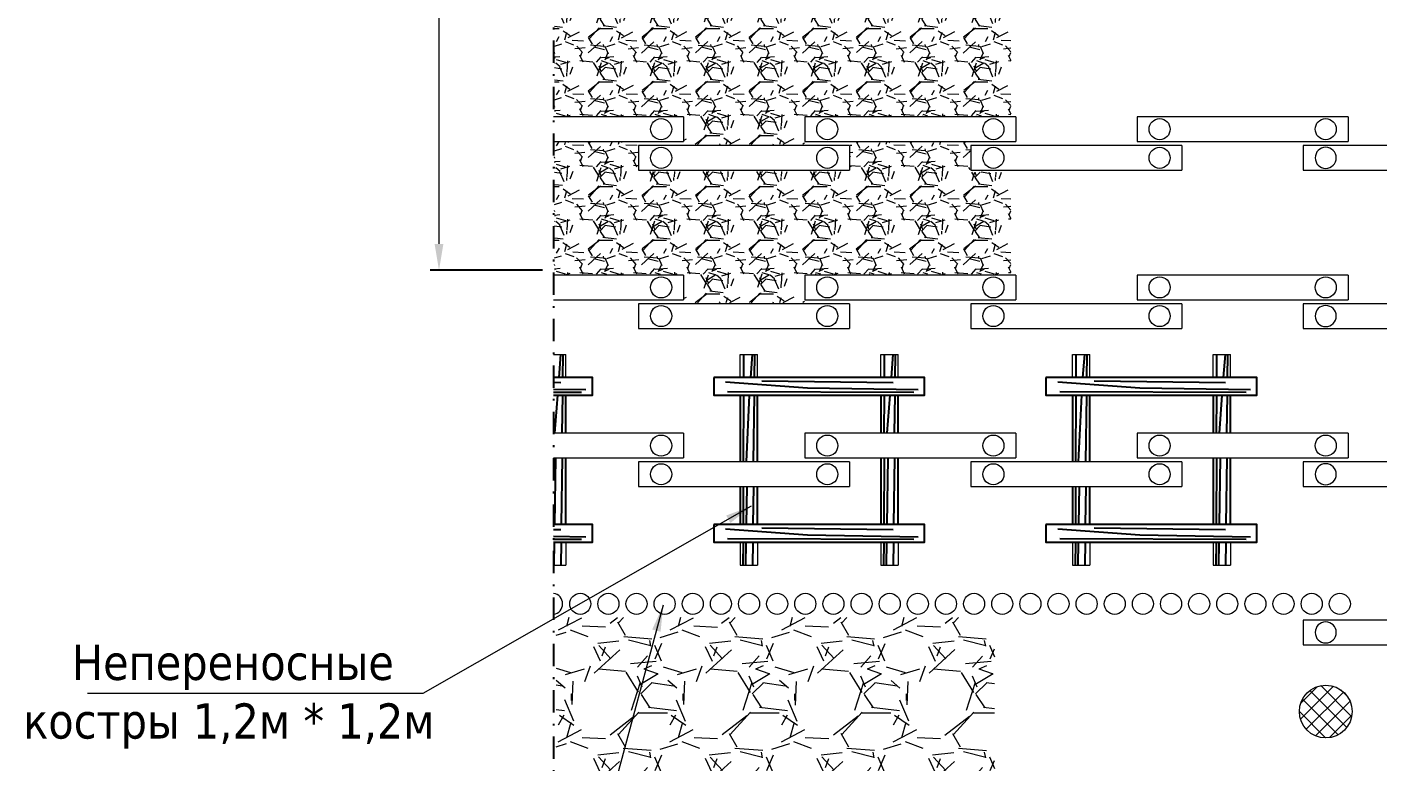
# Model space of a CAD drawing. Header units: millimetres. Extents: x 1757 to 4342, y -1901 to 53.
# Drawn here: x 3824.1 to 3900.9, y -440.9 to -399.1 of the extents above; entities that cross this region are included whole.
import ezdxf

# ---------------------------------------------------------------- set-up
doc = ezdxf.new("R2010")
doc.units = ezdxf.units.MM
doc.header["$LTSCALE"] = 0.1
doc.linetypes.add('DASHDOT', pattern=[25.4, 12.7, -6.35, 0, -6.35])
doc.styles.add('стиль', font='TAHOMA.TTF')
doc.dimstyles.new('Копия DIN', dxfattribs={"dimtxt": 2, "dimasz": 2.5, "dimexe": 0.5, "dimexo": 0.625, "dimtad": 0, "dimdec": 0, "dimlfac": 100, "dimzin": 4, "dimdsep": 46, "dimtxsty": 'стиль', "dimcen": 2.5, "dimclre": 256, "dimclrt": 256, "dimadec": 0, "dimazin": 2, "dimtfac": 1, "dimtdec": 0, "dimtmove": 0, "dimatfit": 3, "dimfxl": 1.25, "dimtvp": 1, "dimtolj": 1, "dimtzin": 0, "dimlwd": 0, "dimarcsym": 0})

# ---------------------------------------------------------------- blocks, each defined once
blk = doc.blocks.new('*D533')
at = {"linetype": 'ByBlock', "lineweight": -2}
for p, q in [((3853.399539599227, -332.9504676574436), (3847.010006237102, -332.9504676574436)), ((3853.399539599226, -412.9504676574436), (3847.010006237102, -412.9504676574436))]:
    blk.add_line(p, q, dxfattribs=at)
at = {"color": 0, "linetype": 'ByBlock', "lineweight": 0}
blk.add_line((3847.510006237102, -334.4504676574436), (3847.510006237102, -411.4504676574436), dxfattribs=at)
at = {"color": 0, "lineweight": 15}
for points in [[(3847.260006237102, -334.4504676574436), (3847.760006237102, -334.4504676574436), (3847.510006237102, -332.9504676574436)], [(3847.260006237102, -411.4504676574436), (3847.760006237102, -411.4504676574436), (3847.510006237102, -412.9504676574436)]]:
    blk.add_solid(points, dxfattribs=at)
at = {"layer": 'Defpoints', "color": 0, "lineweight": 15}
for p in [(3854.024539599227, -332.9504676574436), (3847.510006237102, -412.9504676574436), (3854.024539599226, -412.9504676574436)]:
    blk.add_point(p, dxfattribs=at)
at = {"lineweight": 0, "insert": (3846.260845726692, -372.950467657443), "char_height": 1.2, "attachment_point": 5, "rotation": 90, "style": 'стиль'}
blk.add_mtext('\\A1;15000', dxfattribs=at)
blk = doc.blocks.new('рядст22')
at = {"lineweight": 15}
h = blk.add_hatch(color=9, dxfattribs=at)
edge = h.paths.add_edge_path()
edge.add_arc((3498.654323194866, -915.3758290126847), 0.6, 0, 360)
h = blk.add_hatch(color=9, dxfattribs=at)
edge = h.paths.add_edge_path()
edge.add_arc((3508.104323194866, -915.3758290126847), 0.6, 0, 360)
h = blk.add_hatch(color=9, dxfattribs=at)
edge = h.paths.add_edge_path()
edge.add_arc((3508.104323194866, -915.3758290126847), 0.6, 0, 360)
h = blk.add_hatch(color=9, dxfattribs=at)
edge = h.paths.add_edge_path()
edge.add_arc((3517.554323194865, -915.3758290126847), 0.6, 0, 360)
h = blk.add_hatch(color=9, dxfattribs=at)
edge = h.paths.add_edge_path()
edge.add_arc((3527.004323194865, -915.3758290126847), 0.6, 0, 360)
h = blk.add_hatch(color=9, dxfattribs=at)
edge = h.paths.add_edge_path()
edge.add_arc((3527.004323194865, -915.3758290126847), 0.6, 0, 360)
h = blk.add_hatch(color=9, dxfattribs=at)
edge = h.paths.add_edge_path()
edge.add_arc((3536.454323194865, -915.3758290126847), 0.6, 0, 360)
h = blk.add_hatch(color=9, dxfattribs=at)
edge = h.paths.add_edge_path()
edge.add_arc((3498.654323194866, -917.0058290126846), 0.6, 0, 360)
h = blk.add_hatch(color=9, dxfattribs=at)
edge = h.paths.add_edge_path()
edge.add_arc((3508.104323194866, -917.0058290126846), 0.6, 0, 360)
h = blk.add_hatch(color=9, dxfattribs=at)
edge = h.paths.add_edge_path()
edge.add_arc((3517.554323194865, -917.0058290126846), 0.6, 0, 360)
h = blk.add_hatch(color=9, dxfattribs=at)
edge = h.paths.add_edge_path()
edge.add_arc((3527.004323194865, -917.0058290126846), 0.6, 0, 360)
at = {"color": 7, "lineweight": 15}
for p, q in [((3487.922065069391, -914.6758290126846), (3499.922065069391, -914.6758290126845)), ((3487.922065069391, -916.0758290126847), (3487.922065069391, -914.6758290126846)), ((3499.922065069391, -916.0758290126847), (3499.922065069391, -914.6758290126846)), ((3506.822065069391, -914.6758290126846), (3518.82206506939, -914.6758290126845)), ((3506.822065069391, -916.0758290126847), (3506.822065069391, -914.6758290126846)), ((3518.822065069391, -916.0758290126847), (3518.822065069391, -914.6758290126846)), ((3525.72206506939, -914.6758290126846), (3537.72206506939, -914.6758290126845)), ((3525.72206506939, -916.0758290126847), (3525.72206506939, -914.6758290126846)), ((3537.72206506939, -916.0758290126847), (3537.72206506939, -914.6758290126846)), ((3499.922065069391, -916.0758290126845), (3487.922065069391, -916.0758290126847)), ((3497.372065069391, -916.3058290126845), (3509.37206506939, -916.3058290126844)), ((3497.372065069391, -917.7058290126846), (3497.372065069391, -916.3058290126845)), ((3518.82206506939, -916.0758290126845), (3506.822065069391, -916.0758290126847)), ((3509.372065069391, -917.7058290126846), (3509.372065069391, -916.3058290126845)), ((3516.27206506939, -916.3058290126845), (3528.27206506939, -916.3058290126844)), ((3516.27206506939, -917.7058290126846), (3516.27206506939, -916.3058290126845)), ((3537.72206506939, -916.0758290126845), (3525.72206506939, -916.0758290126847)), ((3528.27206506939, -917.7058290126846), (3528.27206506939, -916.3058290126845)), ((3509.37206506939, -917.7058290126844), (3497.372065069391, -917.7058290126846)), ((3528.27206506939, -917.7058290126844), (3516.27206506939, -917.7058290126846))]:
    blk.add_line(p, q, dxfattribs=at)
for centre in [(3489.204323194866, -915.3758290126847), (3498.654323194866, -915.3758290126847), (3508.104323194866, -915.3758290126847), (3508.104323194866, -915.3758290126847), (3517.554323194865, -915.3758290126847), (3527.004323194865, -915.3758290126847), (3527.004323194865, -915.3758290126847), (3536.454323194865, -915.3758290126847), (3498.654323194866, -917.0058290126846), (3508.104323194866, -917.0058290126846), (3517.554323194865, -917.0058290126846), (3527.004323194865, -917.0058290126846)]:
    blk.add_circle(centre, 0.6, dxfattribs=at)

msp = doc.modelspace()

# ---------------------------------------------------------------- hatches: boundary and pattern name
at = {"lineweight": 0}
h = msp.add_hatch(dxfattribs=at)
h.set_pattern_fill('GRAVEL', scale=0.12, style=0)
h.set_pattern_definition([(228.0128, (-416.3495001130904, 370.5671252923996), (-24.38402071907521, -27.43203370741509), [0.4100652, -40.5966]), (184.9697, (-416.6238201130904, 370.2623252923996), (36.57605916741495, 3.04797849046495), [0.7036859999999999, -69.6648]), (132.5104, (-417.3248601130904, 370.2013652923996), (30.47997782199803, -33.52803275095249), [0.4961783999999999, -49.12164]), (267.2737, (-418.5135801130904, 369.4393652923995), (3.047986764993807, 60.95998038403971), [0.640806, -63.43968]), (292.8337, (-418.5440601130904, 368.7992852923996), (-15.24004326660229, 36.57602079606134), [0.6283608, -62.20776]), (357.2737, (-418.3002201130904, 368.2201652923995), (-60.95998038403971, 3.04798676499381), [0.640806, -63.43968]), (37.6942, (-417.6601401130904, 368.1896852923996), (-39.62402503348792, -30.47997282838187), [0.8474327999999999, -83.89572000000001]), (72.2553, (-416.9895801130904, 368.7078452923996), (21.33604267856063, 67.05601944724367), [0.800064, -79.20636]), (121.4296, (-416.7457401130904, 369.4698452923997), (-24.38400628231738, 39.62395339196723), [0.6429756, -63.6546]), (175.2364, (-417.0810201130904, 370.0184852923996), (33.52797366366534, -3.047971395265387), [0.7340555999999995, -35.96867999999996]), (222.3974, (-417.8125401130904, 370.0794452923997), (-36.57600110068765, -33.52795638076436), [0.9492936, -93.98016]), (138.8141, (-415.4960601130904, 369.4088852923996), (-21.33598640906968, 18.28797186854881), [0.324006, -32.07671999999999]), (171.4692, (-415.7399001130904, 369.6222452923996), (39.62393951470968, -6.096015360054838), [0.6164183999999994, -61.02551999999996]), (225, (-416.3495001130904, 369.7136852923996), (-6.394884621840901e-16, -3.047997922440237), [0.4310508, -3.879468]), (203.1986, (-416.5628601130904, 370.0794452923997), (15.240051390709, 6.096026729167518), [0.2321292, -22.98071999999999]), (291.8014, (-416.7762201130904, 369.9880052923996), (-3.048002138273411, 9.144005890478237), [0.3282791999999999, -16.08576]), (30.9638, (-416.6543001130904, 369.6832052923996), (9.143990345769872, 6.096004750392662), [0.5331839999999994, -17.23955999999998]), (161.5651, (-416.1971001130904, 369.9575252923996), (6.096002781817178, -3.047995466958092), [0.3855444, -9.253079999999999]), (16.38950000000001, (-418.5440601130904, 369.9880052923996), (30.48001681676322, 9.143980979961364), [0.5401056000000001, -53.47056]), (70.3462, (-418.0259001130904, 370.1404052923997), (-12.19196602641181, -33.527952586254), [0.4531188, -44.85863999999999]), (293.1986, (-416.1971001130904, 370.5671252923996), (-6.096026729167517, 15.240051390709), [0.4642559999999999, -22.74864]), (343.6105, (-416.0142201130904, 370.1404052923997), (-30.48001681676322, 9.143980979961373), [0.5401055999999995, -53.47055999999996]), (339.444, (-418.5440601130904, 368.0982452923996), (-15.24001891710709, 6.095992603260165), [0.520842, -25.52124]), (294.7751, (-418.0563801130904, 367.9153652923997), (-15.23996448435221, 33.52798443138801), [0.4364063999999996, -43.20431999999996]), (66.80140000000002, (-416.1666201130904, 367.5191252923996), (6.096026729167521, 15.240051390709), [0.4642559999999999, -22.74864]), (17.35400000000001, (-415.9837401130904, 367.9458452923996), (-39.62400213823195, -12.19198161072676), [0.5109395999999999, -50.58287999999999]), (69.444, (-417.6601401130904, 367.5191252923996), (-6.095992603260173, -15.24001891710709), [0.2604216, -25.78176]), (101.3098999999999, (-416.3495001130904, 367.5191252923996), (-3.047984955464818, 12.19196095308314), [0.1554179999999999, -15.3864]), (165.9638, (-416.3799801130904, 367.6715252923996), (9.144006425636608, -3.04799472494837), [0.6283608, -11.93886]), (186.0090000000001, (-416.9895801130904, 367.8239252923996), (30.47995505331354, 3.04799288225743), [0.5823204, -57.64968]), (303.6901, (-416.6543001130904, 369.4088852923996), (-3.048001045568679, 6.095994119078207), [0.4395888, -10.550136]), (353.1572, (-416.4104601130904, 369.0431252923996), (51.8160214279721, -6.096027301985807), [0.7674683999999999, -75.97919999999999]), (60.94540000000001, (-415.6484601130904, 368.9516852923996), (-12.19197163899491, -21.33594913300095), [0.3138096, -31.06728]), (90, (-415.4960601130904, 369.2260052923996), (-3.048, 3.048), [0.18288, -2.86512]), (120.2564, (-417.0505401130904, 367.9153652923997), (12.19197416020333, -21.33598923897307), [0.4234403999999999, -41.92068]), (48.01279999999999, (-417.2639001130904, 368.2811252923996), (24.38402071907521, 27.43203370741509), [0.8201316, -40.18656]), (0, (-416.7152601130904, 368.8907252923996), (3.048, 3.048), [0.79248, -2.25552]), (325.3048, (-415.9227801130904, 368.8907252923996), (-30.47994718914443, 21.33600202858172), [0.481932, -47.71116]), (254.0546, (-415.5265401130904, 368.6164052923996), (-3.048007775641769, -12.19202904384435), [0.4437948, -21.74604]), (207.646, (-415.6484601130904, 368.1896852923996), (-57.91197965882726, -30.48001916966807), [0.7225739999999999, -71.535]), (175.4261, (-416.2885401130904, 367.8544052923996), (-39.62400912569701, 3.047985253463354), [0.7644347999999994, -75.67895999999993]), (175.4261, (-416.2885401130904, 367.8544052923996), (-39.62400912569701, 3.047985253463354), [0.7644347999999994, -75.67895999999993])])
h.paths.add_polyline_path([(3854.075917778086, -396.66952367661), (3854.075917778086, -404.1882331931938), (3861.433804790868, -404.1882331931938), (3861.433804790868, -405.8029178553861), (3868.291753907684, -405.8029178553861), (3868.291753907684, -404.179539628969), (3880.027056893825, -404.179539628969), (3880.027056893825, -398.3723138557507), (3877.725863363325, -398.3723138557507), (3877.725863363325, -396.6827357476741), (3870.894003168345, -396.6827357476741), (3870.894003168345, -398.3214726042243), (3858.821050442508, -398.3214726042243), (3858.821050442508, -396.66952367661)])
h = msp.add_hatch(dxfattribs=at)
h.set_pattern_fill('GRAVEL', scale=0.12, style=0)
h.set_pattern_definition([(228.0128, (-416.3495001130904, 361.5671252923996), (-24.38402071907521, -27.43203370741509), [0.4100652, -40.5966]), (184.9697, (-416.6238201130904, 361.2623252923996), (36.57605916741495, 3.04797849046495), [0.7036859999999999, -69.6648]), (132.5104, (-417.3248601130904, 361.2013652923996), (30.47997782199803, -33.52803275095249), [0.4961783999999999, -49.12164]), (267.2737, (-418.5135801130904, 360.4393652923995), (3.047986764993807, 60.95998038403971), [0.640806, -63.43968]), (292.8337, (-418.5440601130904, 359.7992852923996), (-15.24004326660229, 36.57602079606134), [0.6283608, -62.20776]), (357.2737, (-418.3002201130904, 359.2201652923995), (-60.95998038403971, 3.04798676499381), [0.640806, -63.43968]), (37.6942, (-417.6601401130904, 359.1896852923996), (-39.62402503348792, -30.47997282838187), [0.8474327999999999, -83.89572000000001]), (72.2553, (-416.9895801130904, 359.7078452923996), (21.33604267856063, 67.05601944724367), [0.800064, -79.20636]), (121.4296, (-416.7457401130904, 360.4698452923997), (-24.38400628231738, 39.62395339196723), [0.6429756, -63.6546]), (175.2364, (-417.0810201130904, 361.0184852923996), (33.52797366366534, -3.047971395265387), [0.7340555999999995, -35.96867999999996]), (222.3974, (-417.8125401130904, 361.0794452923997), (-36.57600110068765, -33.52795638076436), [0.9492936, -93.98016]), (138.8141, (-415.4960601130904, 360.4088852923996), (-21.33598640906968, 18.28797186854881), [0.324006, -32.07671999999999]), (171.4692, (-415.7399001130904, 360.6222452923996), (39.62393951470968, -6.096015360054838), [0.6164183999999994, -61.02551999999996]), (225, (-416.3495001130904, 360.7136852923996), (-6.394884621840901e-16, -3.047997922440237), [0.4310508, -3.879468]), (203.1986, (-416.5628601130904, 361.0794452923997), (15.240051390709, 6.096026729167518), [0.2321292, -22.98071999999999]), (291.8014, (-416.7762201130904, 360.9880052923996), (-3.048002138273411, 9.144005890478237), [0.3282791999999999, -16.08576]), (30.9638, (-416.6543001130904, 360.6832052923996), (9.143990345769872, 6.096004750392662), [0.5331839999999994, -17.23955999999998]), (161.5651, (-416.1971001130904, 360.9575252923996), (6.096002781817178, -3.047995466958092), [0.3855444, -9.253079999999999]), (16.38950000000001, (-418.5440601130904, 360.9880052923996), (30.48001681676322, 9.143980979961364), [0.5401056000000001, -53.47056]), (70.3462, (-418.0259001130904, 361.1404052923997), (-12.19196602641181, -33.527952586254), [0.4531188, -44.85863999999999]), (293.1986, (-416.1971001130904, 361.5671252923996), (-6.096026729167517, 15.240051390709), [0.4642559999999999, -22.74864]), (343.6105, (-416.0142201130904, 361.1404052923997), (-30.48001681676322, 9.143980979961373), [0.5401055999999995, -53.47055999999996]), (339.444, (-418.5440601130904, 359.0982452923996), (-15.24001891710709, 6.095992603260165), [0.520842, -25.52124]), (294.7751, (-418.0563801130904, 358.9153652923997), (-15.23996448435221, 33.52798443138801), [0.4364063999999996, -43.20431999999996]), (66.80140000000002, (-416.1666201130904, 358.5191252923996), (6.096026729167521, 15.240051390709), [0.4642559999999999, -22.74864]), (17.35400000000001, (-415.9837401130904, 358.9458452923996), (-39.62400213823195, -12.19198161072676), [0.5109395999999999, -50.58287999999999]), (69.444, (-417.6601401130904, 358.5191252923996), (-6.095992603260173, -15.24001891710709), [0.2604216, -25.78176]), (101.3098999999999, (-416.3495001130904, 358.5191252923996), (-3.047984955464818, 12.19196095308314), [0.1554179999999999, -15.3864]), (165.9638, (-416.3799801130904, 358.6715252923996), (9.144006425636608, -3.04799472494837), [0.6283608, -11.93886]), (186.0090000000001, (-416.9895801130904, 358.8239252923996), (30.47995505331354, 3.04799288225743), [0.5823204, -57.64968]), (303.6901, (-416.6543001130904, 360.4088852923996), (-3.048001045568679, 6.095994119078207), [0.4395888, -10.550136]), (353.1572, (-416.4104601130904, 360.0431252923996), (51.8160214279721, -6.096027301985807), [0.7674683999999999, -75.97919999999999]), (60.94540000000001, (-415.6484601130904, 359.9516852923996), (-12.19197163899491, -21.33594913300095), [0.3138096, -31.06728]), (90, (-415.4960601130904, 360.2260052923996), (-3.048, 3.048), [0.18288, -2.86512]), (120.2564, (-417.0505401130904, 358.9153652923997), (12.19197416020333, -21.33598923897307), [0.4234403999999999, -41.92068]), (48.01279999999999, (-417.2639001130904, 359.2811252923996), (24.38402071907521, 27.43203370741509), [0.8201316, -40.18656]), (0, (-416.7152601130904, 359.8907252923996), (3.048, 3.048), [0.79248, -2.25552]), (325.3048, (-415.9227801130904, 359.8907252923996), (-30.47994718914443, 21.33600202858172), [0.481932, -47.71116]), (254.0546, (-415.5265401130904, 359.6164052923996), (-3.048007775641769, -12.19202904384435), [0.4437948, -21.74604]), (207.646, (-415.6484601130904, 359.1896852923996), (-57.91197965882726, -30.48001916966807), [0.7225739999999999, -71.535]), (175.4261, (-416.2885401130904, 358.8544052923996), (-39.62400912569701, 3.047985253463354), [0.7644347999999994, -75.67895999999993]), (175.4261, (-416.2885401130904, 358.8544052923996), (-39.62400912569701, 3.047985253463354), [0.7644347999999994, -75.67895999999993])])
h.paths.add_polyline_path([(3854.075917778086, -405.66952367661), (3854.075917778086, -413.1882331931938), (3861.433804790868, -413.1882331931938), (3861.433804790868, -414.8029178553861), (3868.291753907684, -414.8029178553861), (3868.291753907684, -413.179539628969), (3880.027056893825, -413.179539628969), (3880.027056893825, -407.3723138557507), (3877.725863363325, -407.3723138557507), (3877.725863363325, -405.6827357476741), (3870.894003168345, -405.6827357476741), (3870.894003168345, -407.3214726042243), (3858.821050442508, -407.3214726042243), (3858.821050442508, -405.66952367661)])
h = msp.add_hatch(dxfattribs=at)
h.set_pattern_fill('GRAVEL', scale=0.25, style=0)
h.set_pattern_definition([(228.0128, (-413.9720601130904, 409.8691252923996), (-50.80004316474002, -57.15007022378144), [0.8543025, -84.57625]), (184.9697, (-414.5435601130904, 409.2341252923995), (76.20012326544781, 6.349955188468646), [1.4660125, -145.135]), (132.5104, (-416.0040601130904, 409.1071252923996), (63.49995379582924, -69.85006823115103), [1.033705, -102.33675]), (267.2737, (-418.4805601130904, 407.5196252923996), (6.349972427070432, 126.9999591334161), [1.3350125, -132.166]), (292.8337, (-418.5440601130904, 406.1861252923995), (-31.75009013875476, 76.20004332512778), [1.309085, -129.5995]), (357.2737, (-418.0360601130904, 404.9796252923996), (-126.9999591334161, 6.349972427070438), [1.3350125, -132.166]), (37.6942, (-416.7025601130904, 404.9161252923996), (-82.55005215309983, -63.49994339246223), [1.765485, -174.78275]), (72.2553, (-415.3055601130904, 405.9956252923996), (44.45008891366799, 139.700040515091), [1.6668, -165.01325]), (121.4296, (-414.7975601130904, 407.5831252923997), (-50.8000130881612, 82.54990289993172), [1.3395325, -132.61375]), (175.2364, (-415.4960601130904, 408.7261252923996), (69.84994513263614, -6.349940406802889), [1.529282499999999, -74.93474999999995]), (222.3974, (-417.0200601130904, 408.8531252923997), (-76.20000229309927, -69.84990912659242), [1.977695, -195.792]), (138.8141, (-412.1940601130904, 407.4561252923996), (-44.44997168556184, 38.09994139281001), [0.6750125, -66.8265]), (171.4692, (-412.7020601130904, 407.9006252923996), (82.5498739889785, -12.70003200011425), [1.284204999999999, -127.1364999999999]), (225, (-413.9720601130904, 408.0911252923996), (-1.332267629550188e-15, -6.349995671750493), [0.8980225000000001, -8.082225]), (203.1986, (-414.4165601130904, 408.8531252923997), (31.75010706397708, 12.70005568576566), [0.4836025, -47.87649999999999]), (291.8014, (-414.8610601130904, 408.6626252923996), (-6.350004454736273, 19.05001227182966), [0.6839149999999999, -33.512]), (30.9638, (-414.6070601130904, 408.0276252923996), (19.04997988702057, 12.70000989665138), [1.110799999999999, -35.91574999999997]), (161.5651, (-413.6545601130904, 408.5991252923995), (12.70000579545245, -6.349990556162692), [0.8032175, -19.27725]), (16.38950000000001, (-418.5440601130904, 408.6626252923996), (63.50003503492338, 19.04996037491951), [1.12522, -111.397]), (70.3462, (-417.4645601130904, 408.9801252923996), (-25.39992922169127, -69.8499012213625), [0.9439975, -93.45549999999999]), (293.1986, (-413.6545601130904, 409.8691252923996), (-12.70005568576566, 31.75010706397708), [0.9672, -47.393]), (343.6105, (-413.2735601130904, 408.9801252923996), (-63.50003503492337, 19.04996037491953), [1.125219999999999, -111.3969999999999]), (339.444, (-418.5440601130904, 404.7256252923996), (-31.75003941063978, 12.69998459012534), [1.0850875, -53.16925000000001]), (294.7751, (-417.5280601130904, 404.3446252923995), (-31.7499260090671, 69.84996756539168), [0.9091799999999994, -90.00899999999994]), (66.80140000000002, (-413.5910601130904, 403.5191252923996), (12.70005568576567, 31.75010706397708), [0.9672, -47.393]), (17.35400000000001, (-413.2100601130904, 404.4081252923996), (-82.5500044546499, -25.39996168901408), [1.0644575, -105.381]), (69.444, (-416.7025601130904, 403.5191252923996), (-12.69998459012536, -31.75003941063977), [0.5425449999999999, -53.712]), (101.3098999999999, (-413.9720601130904, 403.5191252923996), (-6.349968657218371, 25.39991865225655), [0.3237875, -32.05499999999999]), (165.9638, (-414.0355601130904, 403.8366252923996), (19.05001338674293, -6.349989010309104), [1.309085, -24.872625]), (186.0090000000001, (-415.3055601130904, 404.1541252923996), (63.49990636106987, 6.349985171369646), [1.2131675, -120.1035]), (303.6901, (-414.6070601130904, 407.4561252923996), (-6.350002178268082, 12.6999877480796), [0.91581, -21.97945]), (353.1572, (-414.0990601130904, 406.6941252923996), (107.9500446416086, -12.7000568791371), [1.5988925, -158.29]), (60.94540000000001, (-412.5115601130904, 406.5036252923996), (-25.39994091457272, -44.44989402708531), [0.65377, -64.7235]), (90, (-412.1940601130904, 407.0751252923997), (-6.35, 6.35), [0.381, -5.968999999999999]), (120.2564, (-415.4325601130904, 404.3446252923995), (25.39994616709028, -44.44997758119391), [0.8821674999999999, -87.33475]), (48.01279999999999, (-415.8770601130904, 405.1066252923996), (50.80004316474002, 57.15007022378145), [1.7086075, -83.72200000000001]), (0, (-414.7340601130904, 406.3766252923997), (6.35, 6.35), [1.651, -4.699]), (325.3048, (-413.0830601130904, 406.3766252923997), (-63.49988997738422, 44.45000422621191), [1.004025, -99.39825]), (254.0546, (-412.2575601130904, 405.8051252923997), (-6.350016199253686, -25.40006050800907), [0.9245725, -45.30425]), (207.646, (-412.5115601130904, 404.9161252923996), (-120.6499576225568, -63.50003993680848), [1.5053625, -149.03125]), (175.4261, (-413.8450601130904, 404.2176252923996), (-82.55001901186877, 6.349969278048655), [1.592572499999999, -157.6644999999999]), (175.4261, (-413.8450601130904, 404.2176252923996), (-82.55001901186877, 6.349969278048655), [1.592572499999999, -157.6644999999999])])
h.paths.add_polyline_path([(3854.170560121478, -432.7068439283121), (3854.170560121478, -456.0725472305912), (3879.098650457712, -456.0725472305912), (3879.098650457712, -432.7068439283121)])
h = msp.add_hatch(dxfattribs=at)
h.set_pattern_fill('NET', scale=0.2, angle=45, style=0)
h.set_pattern_definition([(45, (418.189030753068, 473.6373996297699), (-0.4490128060534577, 0.4490128060534577), []), (135, (418.189030753068, 473.6373996297699), (-0.4490128060534577, -0.4490128060534577), [])])
edge = h.paths.add_edge_path()
edge.add_arc((3897.943353947934, -438.0534293829146), 1.5, 0, 360)

# ---------------------------------------------------------------- linework, layer by layer
at = {"color": 7, "linetype": 'DASHDOT'}
msp.add_line((3854.024539599227, -288.9982290404587), (3854.024539599226, -456.1618862793912), dxfattribs=at)
at = {"color": 7, "lineweight": 15}
for p, q in [((3861.41109582246, -404.223429382914), (3854.024539599226, -404.2234293829139)), ((3861.411095822461, -404.2234293829138), (3861.411095822461, -405.6234293829139)), ((3880.31109582246, -404.2234293829143), (3868.311095822461, -404.2234293829141)), ((3868.311095822461, -404.2234293829141), (3868.311095822461, -405.6234293829142)), ((3880.311095822461, -404.2234293829141), (3880.311095822461, -405.6234293829142)), ((3899.211095822459, -404.2234293829147), (3887.21109582246, -404.2234293829144)), ((3887.21109582246, -404.2234293829144), (3887.21109582246, -405.6234293829145)), ((3899.21109582246, -404.2234293829144), (3899.21109582246, -405.6234293829145)), ((3854.024539599226, -405.623429382914), (3861.41109582246, -405.623429382914)), ((3868.311095822461, -405.6234293829142), (3880.31109582246, -405.6234293829143)), ((3887.21109582246, -405.6234293829145), (3899.211095822459, -405.6234293829147)), ((3870.86109582246, -405.8534293829142), (3858.86109582246, -405.853429382914)), ((3858.86109582246, -405.853429382914), (3858.86109582246, -407.2534293829141)), ((3870.86109582246, -405.853429382914), (3870.86109582246, -407.2534293829141)), ((3889.76109582246, -405.8534293829146), (3877.76109582246, -405.8534293829143)), ((3877.76109582246, -405.8534293829143), (3877.76109582246, -407.2534293829144)), ((3889.76109582246, -405.8534293829143), (3889.76109582246, -407.2534293829144)), ((3858.86109582246, -407.2534293829141), (3870.86109582246, -407.2534293829142)), ((3877.76109582246, -407.2534293829144), (3889.76109582246, -407.2534293829145)), ((3861.41109582246, -413.223429382914), (3854.024539599226, -413.2234293829139)), ((3861.411095822461, -413.2234293829138), (3861.411095822461, -414.6234293829139)), ((3880.31109582246, -413.2234293829143), (3868.311095822461, -413.2234293829141)), ((3868.311095822461, -413.2234293829141), (3868.311095822461, -414.6234293829142)), ((3880.311095822461, -413.2234293829141), (3880.311095822461, -414.6234293829142)), ((3899.211095822459, -413.2234293829147), (3887.21109582246, -413.2234293829144)), ((3887.21109582246, -413.2234293829144), (3887.21109582246, -414.6234293829145)), ((3899.21109582246, -413.2234293829144), (3899.21109582246, -414.6234293829145)), ((3854.024539599226, -414.623429382914), (3861.41109582246, -414.623429382914)), ((3870.86109582246, -414.8534293829142), (3858.86109582246, -414.853429382914)), ((3858.86109582246, -414.853429382914), (3858.86109582246, -416.2534293829141)), ((3868.311095822461, -414.6234293829142), (3880.31109582246, -414.6234293829143)), ((3870.86109582246, -414.853429382914), (3870.86109582246, -416.2534293829141)), ((3889.76109582246, -414.8534293829146), (3877.76109582246, -414.8534293829143)), ((3877.76109582246, -414.8534293829143), (3877.76109582246, -416.2534293829144)), ((3887.21109582246, -414.6234293829145), (3899.211095822459, -414.6234293829147)), ((3889.76109582246, -414.8534293829143), (3889.76109582246, -416.2534293829144)), ((3858.86109582246, -416.2534293829141), (3870.86109582246, -416.2534293829142)), ((3877.76109582246, -416.2534293829144), (3889.76109582246, -416.2534293829145)), ((3854.024539599226, -417.7342355628919), (3854.732062176438, -417.7342355628919)), ((3854.732062176438, -419.0492355628919), (3854.732062176438, -417.7342355628919)), ((3864.632062176438, -417.7342355628919), (3865.632062176438, -417.7342355628919)), ((3864.632062176438, -419.0492355628919), (3864.632062176438, -417.7342355628919)), ((3865.632062176438, -419.0492355628919), (3865.632062176438, -417.7342355628919)), ((3872.632062176438, -417.7342355628919), (3873.632062176438, -417.7342355628919)), ((3872.632062176438, -419.0492355628919), (3872.632062176438, -417.7342355628919)), ((3873.632062176438, -419.0492355628919), (3873.632062176438, -417.7342355628919)), ((3883.532062176438, -417.7342355628919), (3884.532062176438, -417.7342355628919)), ((3883.532062176438, -419.0492355628919), (3883.532062176438, -417.7342355628919)), ((3884.532062176438, -419.0492355628919), (3884.532062176438, -417.7342355628919)), ((3891.532062176438, -417.7342355628919), (3892.532062176438, -417.7342355628919)), ((3891.532062176438, -419.0492355628919), (3891.532062176438, -417.7342355628919)), ((3892.532062176438, -419.0492355628919), (3892.532062176438, -417.7342355628919)), ((3861.41109582246, -422.223429382914), (3854.024539599226, -422.2234293829139)), ((3861.411095822461, -422.2234293829138), (3861.411095822461, -423.6234293829139)), ((3880.31109582246, -422.2234293829143), (3868.311095822461, -422.2234293829141)), ((3868.311095822461, -422.2234293829141), (3868.311095822461, -423.6234293829142)), ((3880.311095822461, -422.2234293829141), (3880.311095822461, -423.6234293829142)), ((3899.211095822459, -422.2234293829147), (3887.21109582246, -422.2234293829144)), ((3887.21109582246, -422.2234293829144), (3887.21109582246, -423.6234293829145)), ((3899.21109582246, -422.2234293829144), (3899.21109582246, -423.6234293829145)), ((3854.024539599226, -423.623429382914), (3861.41109582246, -423.623429382914)), ((3870.86109582246, -423.8534293829142), (3858.86109582246, -423.853429382914)), ((3858.86109582246, -423.853429382914), (3858.86109582246, -425.2534293829141)), ((3868.311095822461, -423.6234293829142), (3880.31109582246, -423.6234293829143)), ((3870.86109582246, -423.853429382914), (3870.86109582246, -425.2534293829141)), ((3889.76109582246, -423.8534293829146), (3877.76109582246, -423.8534293829143)), ((3877.76109582246, -423.8534293829143), (3877.76109582246, -425.2534293829144)), ((3887.21109582246, -423.6234293829145), (3899.211095822459, -423.6234293829147)), ((3889.76109582246, -423.8534293829143), (3889.76109582246, -425.2534293829144)), ((3858.86109582246, -425.2534293829141), (3870.86109582246, -425.2534293829142)), ((3877.76109582246, -425.2534293829144), (3889.76109582246, -425.2534293829145)), ((3854.732062176438, -428.4192355628919), (3854.732062176438, -429.734235562892)), ((3864.632062176438, -428.4192355628919), (3864.632062176438, -429.734235562892)), ((3865.632062176438, -428.4192355628919), (3865.632062176438, -429.734235562892)), ((3872.632062176438, -428.4192355628919), (3872.632062176438, -429.734235562892)), ((3873.632062176438, -428.4192355628919), (3873.632062176438, -429.734235562892)), ((3883.532062176438, -428.4192355628919), (3883.532062176438, -429.734235562892)), ((3884.532062176438, -428.4192355628919), (3884.532062176438, -429.734235562892)), ((3891.532062176438, -428.4192355628919), (3891.532062176438, -429.734235562892)), ((3892.532062176438, -428.4192355628919), (3892.532062176438, -429.734235562892)), ((3854.024539599225, -429.734235562892), (3854.732062176438, -429.734235562892)), ((3864.632062176438, -429.734235562892), (3865.632062176438, -429.734235562892)), ((3872.632062176438, -429.734235562892), (3873.632062176438, -429.734235562892)), ((3883.532062176438, -429.734235562892), (3884.532062176438, -429.734235562892)), ((3891.532062176438, -429.734235562892), (3892.532062176438, -429.734235562892))]:
    msp.add_line(p, q, dxfattribs=at)
at = {"color": 7}
for points in [[(3854.416054165086, -417.7342355628919), (3854.31775509928, -419.0492355628919)], [(3854.557965024688, -417.7342355628919), (3854.542074978835, -419.0492355628919)], [(3864.835808377888, -417.7342355628919), (3864.831006955792, -419.0492355628919)], [(3865.316054165086, -417.7342355628919), (3865.21775509928, -419.0492355628919)], [(3865.457965024688, -417.7342355628919), (3865.442074978835, -419.0492355628919)], [(3872.835808377888, -417.7342355628919), (3872.831006955792, -419.0492355628919)], [(3873.316054165086, -417.7342355628919), (3873.21775509928, -419.0492355628919)], [(3873.457965024688, -417.7342355628919), (3873.442074978835, -419.0492355628919)], [(3883.735808377888, -417.7342355628919), (3883.731006955792, -419.0492355628919)], [(3884.216054165086, -417.7342355628919), (3884.11775509928, -419.0492355628919)], [(3884.357965024687, -417.7342355628919), (3884.342074978835, -419.0492355628919)], [(3891.735808377888, -417.7342355628919), (3891.731006955792, -419.0492355628919)], [(3892.216054165086, -417.7342355628919), (3892.11775509928, -419.0492355628919)], [(3892.357965024687, -417.7342355628919), (3892.342074978835, -419.0492355628919)], [(3854.024539599226, -420.0492355628919), (3856.232062176438, -420.0492355628919), (3856.232062176438, -419.0492355628919), (3854.024539599226, -419.0492355628919)], [(3854.024539599226, -419.320938407891), (3854.44430326485, -419.3260106998257)], [(3863.132062176438, -419.0492355628919), (3863.132062176438, -420.0492355628919), (3875.132062176438, -420.0492355628919), (3875.132062176438, -419.0492355628919), (3863.132062176438, -419.0492355628919)], [(3863.804405345526, -419.2873027434941), (3868.464625230342, -419.6356641588025), (3874.764316722182, -419.7388853756836)], [(3865.86988098975, -419.2356921350545), (3873.344303264849, -419.3260106998257)], [(3882.032062176438, -419.0492355628919), (3882.032062176438, -420.0492355628919), (3894.032062176438, -420.0492355628919), (3894.032062176438, -419.0492355628919), (3882.032062176438, -419.0492355628919)], [(3882.704405345526, -419.2873027434941), (3887.364625230342, -419.6356641588025), (3893.664316722182, -419.7388853756836)], [(3884.769880989749, -419.2356921350545), (3892.244303264849, -419.3260106998257)], [(3854.024539599226, -419.7087404021294), (3855.864316722183, -419.7388853756836)], [(3854.024539599226, -419.8749824250003), (3855.619034048109, -419.8808043572278)], [(3854.243002957983, -420.0492355628919), (3854.08047731434, -422.2234293829146)], [(3854.529991293776, -420.0492355628919), (3854.503719020399, -422.2234293829146)], [(3854.732062176438, -422.2234293829146), (3854.732062176438, -420.0492355628919)], [(3863.920598936052, -419.8421065925647), (3874.519034048109, -419.8808043572278)], [(3864.632062176438, -420.0492355628919), (3864.632062176438, -423.8534293829144)], [(3864.827355684236, -420.0492355628919), (3864.813465539549, -423.8534293829144)], [(3865.143002957982, -420.0492355628919), (3864.971706572154, -423.8534293829144)], [(3865.429991293776, -420.0492355628919), (3865.384022613754, -423.8534293829144)], [(3865.632062176438, -423.8534293829144), (3865.632062176438, -420.0492355628919)], [(3872.632062176438, -420.0492355628919), (3872.632062176438, -422.2234293829146)], [(3872.827355684236, -420.0492355628919), (3872.819417112184, -422.2234293829146)], [(3873.143002957982, -420.0492355628919), (3872.98047731434, -422.2234293829146)], [(3873.429991293776, -420.0492355628919), (3873.403719020399, -422.2234293829146)], [(3873.632062176438, -422.2234293829146), (3873.632062176438, -420.0492355628919)], [(3882.820598936051, -419.8421065925647), (3893.419034048108, -419.8808043572278)], [(3883.532062176438, -420.0492355628919), (3883.532062176438, -423.8534293829144)], [(3883.727355684236, -420.0492355628919), (3883.713465539548, -423.8534293829144)], [(3884.043002957982, -420.0492355628919), (3883.871706572154, -423.8534293829144)], [(3884.329991293775, -420.0492355628919), (3884.284022613753, -423.8534293829144)], [(3884.532062176438, -423.8534293829144), (3884.532062176438, -420.0492355628919)], [(3891.532062176438, -420.0492355628919), (3891.532062176438, -422.2234293829146)], [(3891.727355684236, -420.0492355628919), (3891.719417112184, -422.2234293829146)], [(3892.043002957982, -420.0492355628919), (3891.880477314339, -422.2234293829146)], [(3892.329991293775, -420.0492355628919), (3892.303719020399, -422.2234293829146)], [(3892.532062176438, -422.2234293829146), (3892.532062176438, -420.0492355628919)], [(3854.141182877146, -423.6234293829145), (3854.078988127857, -427.4192355628919)], [(3854.510969231434, -423.6234293829145), (3854.46510190501, -427.4192355628919)], [(3854.732062176438, -427.4192355628919), (3854.732062176438, -423.6234293829145)], [(3872.632062176438, -423.6234293829145), (3872.632062176438, -427.4192355628919)], [(3872.821607875116, -423.6234293829145), (3872.80774835598, -427.4192355628919)], [(3873.041182877146, -423.6234293829145), (3872.978988127857, -427.4192355628919)], [(3873.410969231433, -423.6234293829145), (3873.365101905009, -427.4192355628919)], [(3873.632062176438, -427.4192355628919), (3873.632062176438, -423.6234293829145)], [(3891.532062176438, -423.6234293829145), (3891.532062176438, -427.4192355628919)], [(3891.721607875115, -423.6234293829145), (3891.70774835598, -427.4192355628919)], [(3891.941182877145, -423.6234293829145), (3891.878988127856, -427.4192355628919)], [(3892.310969231433, -423.6234293829145), (3892.265101905009, -427.4192355628919)], [(3892.532062176438, -427.4192355628919), (3892.532062176438, -423.6234293829145)], [(3864.632062176438, -425.2534293829144), (3864.632062176438, -427.4192355628919)], [(3864.81565630248, -425.2534293829144), (3864.80774835598, -427.4192355628919)], [(3865.014475127452, -425.2534293829145), (3864.978988127857, -427.4192355628919)], [(3865.391272824787, -425.2534293829145), (3865.365101905009, -427.4192355628919)], [(3865.632062176438, -427.4192355628919), (3865.632062176438, -425.2534293829145)], [(3883.532062176438, -425.2534293829144), (3883.532062176438, -427.4192355628919)], [(3883.715656302479, -425.2534293829144), (3883.70774835598, -427.4192355628919)], [(3883.914475127452, -425.2534293829145), (3883.878988127856, -427.4192355628919)], [(3884.291272824787, -425.2534293829145), (3884.265101905009, -427.4192355628919)], [(3884.532062176438, -427.4192355628919), (3884.532062176438, -425.2534293829145)], [(3854.024539599226, -428.4192355628919), (3856.232062176438, -428.4192355628919), (3856.232062176438, -427.4192355628919), (3854.024539599226, -427.4192355628919)], [(3854.024539599226, -427.6909384078911), (3854.44430326485, -427.6960106998257)], [(3863.132062176438, -427.4192355628919), (3863.132062176438, -428.4192355628919), (3875.132062176438, -428.4192355628919), (3875.132062176438, -427.4192355628919), (3863.132062176438, -427.4192355628919)], [(3863.804405345526, -427.6573027434941), (3868.464625230342, -428.0056641588025), (3874.764316722182, -428.1088853756836)], [(3865.86988098975, -427.6056921350545), (3873.344303264849, -427.6960106998257)], [(3882.032062176438, -427.4192355628919), (3882.032062176438, -428.4192355628919), (3894.032062176438, -428.4192355628919), (3894.032062176438, -427.4192355628919), (3882.032062176438, -427.4192355628919)], [(3882.704405345526, -427.6573027434941), (3887.364625230342, -428.0056641588025), (3893.664316722182, -428.1088853756836)], [(3884.769880989749, -427.6056921350545), (3892.244303264849, -427.6960106998257)], [(3854.024539599226, -428.0787404021294), (3855.864316722183, -428.1088853756836)], [(3854.024539599226, -428.2449824250003), (3855.619034048109, -428.2508043572278)], [(3854.062603005345, -428.4192355628919), (3854.041056569242, -429.734235562892)], [(3854.453018219951, -428.4192355628919), (3854.437128174098, -429.734235562892)], [(3863.920598936052, -428.2121065925647), (3874.519034048109, -428.2508043572278)], [(3864.804097084424, -428.4192355628919), (3864.799295662328, -429.734235562892)], [(3864.962603005345, -428.4192355628919), (3864.941056569241, -429.734235562892)], [(3865.353018219951, -428.4192355628919), (3865.337128174097, -429.734235562892)], [(3872.804097084424, -428.4192355628919), (3872.799295662328, -429.734235562892)], [(3872.962603005345, -428.4192355628919), (3872.941056569241, -429.734235562892)], [(3873.353018219951, -428.4192355628919), (3873.337128174097, -429.734235562892)], [(3882.820598936051, -428.2121065925647), (3893.419034048108, -428.2508043572278)], [(3883.704097084424, -428.4192355628919), (3883.699295662328, -429.734235562892)], [(3883.862603005345, -428.4192355628919), (3883.841056569241, -429.734235562892)], [(3884.253018219951, -428.4192355628919), (3884.237128174097, -429.734235562892)], [(3891.704097084424, -428.4192355628919), (3891.699295662328, -429.734235562892)], [(3891.862603005345, -428.4192355628919), (3891.841056569241, -429.734235562892)], [(3892.253018219951, -428.4192355628919), (3892.237128174097, -429.734235562892)]]:
    msp.add_lwpolyline(points, dxfattribs=at)
at = {"color": 7, "lineweight": 15}
for centre, radius in [((3860.143353947935, -404.9234293829138), 0.6), ((3869.593353947936, -404.9234293829142), 0.6), ((3879.043353947935, -404.9234293829142), 0.6), ((3888.493353947935, -404.9234293829145), 0.6), ((3897.943353947934, -404.9234293829145), 0.6), ((3860.143353947935, -406.553429382914), 0.6), ((3869.593353947936, -406.553429382914), 0.6), ((3879.043353947935, -406.5534293829144), 0.6), ((3888.493353947935, -406.5534293829144), 0.6), ((3860.143353947935, -413.9234293829138), 0.6), ((3869.593353947936, -413.9234293829142), 0.6), ((3879.043353947935, -413.9234293829142), 0.6), ((3888.493353947935, -413.9234293829145), 0.6), ((3897.943353947934, -413.9234293829145), 0.6), ((3860.143353947935, -415.553429382914), 0.6), ((3869.593353947936, -415.553429382914), 0.6), ((3879.043353947935, -415.5534293829144), 0.6), ((3888.493353947935, -415.5534293829144), 0.6), ((3860.143353947935, -422.9234293829138), 0.6), ((3869.593353947936, -422.9234293829142), 0.6), ((3879.043353947935, -422.9234293829142), 0.6), ((3888.493353947935, -422.9234293829145), 0.6), ((3897.943353947934, -422.9234293829145), 0.6), ((3860.143353947935, -424.553429382914), 0.6), ((3869.593353947936, -424.553429382914), 0.6), ((3879.043353947935, -424.5534293829144), 0.6), ((3888.493353947935, -424.5534293829144), 0.6), ((3855.543353947935, -431.9234293829148), 0.6), ((3857.143353947935, -431.9234293829148), 0.6), ((3858.743353947934, -431.9234293829148), 0.6), ((3860.343353947934, -431.9234293829148), 0.6), ((3861.943353947934, -431.9234293829148), 0.6), ((3863.543353947935, -431.9234293829148), 0.6), ((3865.143353947935, -431.9234293829148), 0.6), ((3866.743353947934, -431.9234293829148), 0.6), ((3868.343353947934, -431.9234293829148), 0.6), ((3869.943353947934, -431.9234293829148), 0.6), ((3871.543353947935, -431.9234293829148), 0.6), ((3873.143353947935, -431.9234293829148), 0.6), ((3874.743353947934, -431.9234293829148), 0.6), ((3876.343353947934, -431.9234293829148), 0.6), ((3877.943353947934, -431.9234293829148), 0.6), ((3879.543353947935, -431.9234293829148), 0.6), ((3881.143353947935, -431.9234293829148), 0.6), ((3882.743353947934, -431.9234293829148), 0.6), ((3884.343353947934, -431.9234293829148), 0.6), ((3885.943353947934, -431.9234293829148), 0.6), ((3887.543353947935, -431.9234293829148), 0.6), ((3889.143353947935, -431.9234293829148), 0.6), ((3890.743353947934, -431.9234293829148), 0.6), ((3892.343353947934, -431.9234293829148), 0.6), ((3893.943353947934, -431.9234293829148), 0.6), ((3895.543353947935, -431.9234293829148), 0.6), ((3897.143353947935, -431.9234293829148), 0.6), ((3898.743353947933, -431.9234293829148), 0.6), ((3897.943353947934, -438.0534293829146), 1.5)]:
    msp.add_circle(centre, radius, dxfattribs=at)
msp.add_arc((3853.943353947934, -431.9234293829148), 0.6, 277.7765124542437, 82.22348754575624, dxfattribs=at)

# ---------------------------------------------------------------- block references
at = {"color": 6, "lineweight": 15, "xscale": -1, "rotation": 180}
for p in [(408.7390307530686, -1321.929258395599), (408.7390307530686, -1330.929258395599), (408.7390307530686, -1339.929258395599), (408.7390307530686, -1348.929258395599), (408.7390307530686, -1357.929258395599)]:
    msp.add_blockref('рядст22', p, dxfattribs=at)

# ---------------------------------------------------------------- texts
at = {"color": 7, "insert": (3796.072756924942, -434.2555569581627), "char_height": 2, "width": 79.32810017535485, "attachment_point": 1, "style": 'стиль'}
msp.add_mtext('\\pi30.559;Непереносные \\P\\pi27.792;костры 1,2м * 1,2м', dxfattribs=at)

# ---------------------------------------------------------------- dimensions: what is measured, and where the dimension line sits
at = {"color": 7, "lineweight": 0}
dim = msp.add_linear_dim(base=(3847.510006237102, -412.9504676574436), p1=(3854.024539599227, -332.9504676574436), p2=(3854.024539599226, -412.9504676574436), angle=90, text='15000', dimstyle='Копия DIN', override={"dimtxt": 1.2, "dimasz": 1.5, "dimtix": 1}, dxfattribs=at)
dim.commit()
dim.dimension.update_dxf_attribs({"geometry": '*D533', "text_midpoint": (3846.260845726692, -372.950467657443)})

# ---------------------------------------------------------------- leaders
for points in [[(3865.269356173747, -426.370164121854), (3846.58814385393, -437.0292339973416), (3827.511880738614, -437.0292339973416)], [(3860.266114400911, -432.0016689956574), (3855.275199370858, -450.4551443810701), (3874.351462486174, -450.4551443810701)]]:
    msp.add_leader(points, dimstyle='Копия DIN', override={"dimtxt": 1.2, "dimasz": 1.5, "dimgap": 0.625, "dimtad": 0}, dxfattribs=at)

doc.saveas('drawing.dxf')
